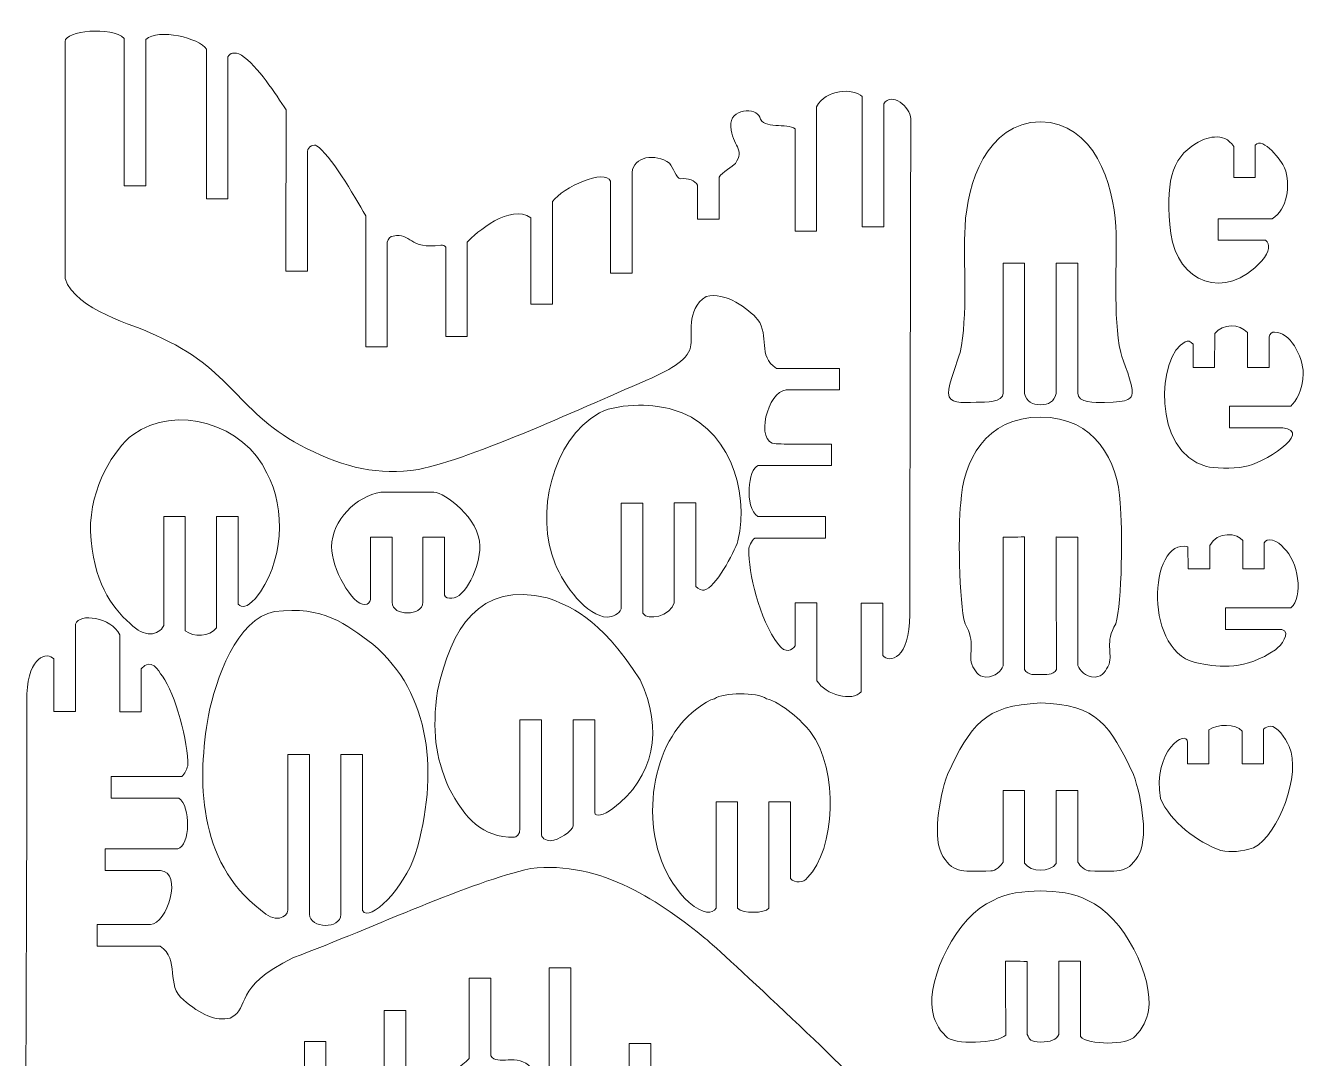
# Model space of a CAD drawing. Header units: centimetres. Extents: x -8.9 to 9.1, y -14.1 to 14.2.
# Drawn here: x -8.89 to 9.05, y -0.2 to 14.18 of the extents above; entities that cross this region are included whole.
import ezdxf

# ---------------------------------------------------------------- set-up
doc = ezdxf.new("R2010")
doc.units = ezdxf.units.CM
doc.header["$MEASUREMENT"] = 0
doc.layers.add('Livello 1', color=7, linetype='Continuous')

msp = doc.modelspace()

# ---------------------------------------------------------------- linework, layer by layer
at = {"layer": 'Livello 1', "color": 250, "lineweight": 20}
for points, knots in [([(-6.07515, 13.74821), (-6.04862, 13.80504), (-5.99391, 13.82257), (-5.88719, 13.774), (-5.88719, 13.774), (-5.65827, 13.61803), (-5.41112, 13.22768), (-5.26415, 13.00995), (-5.26415, 13.00995), (-5.26415, 13.00995), (-5.26898, 10.76293), (-5.26898, 10.76293), (-5.26898, 10.76293), (-5.26898, 10.76293), (-4.96888, 10.76293), (-4.96888, 10.76293), (-4.96888, 10.76293), (-4.96888, 10.76293), (-4.96888, 12.43069), (-4.96888, 12.43069), (-4.96888, 12.43069), (-4.9639, 12.50692), (-4.86565, 12.53486), (-4.8435, 12.51035), (-4.8435, 12.51035), (-4.65653, 12.39844), (-4.32343, 11.82437), (-4.15678, 11.5365), (-4.15678, 11.5365), (-4.15678, 11.5365), (-4.15678, 9.7101), (-4.15678, 9.7101), (-4.15678, 9.7101), (-4.07677, 9.7101), (-3.96187, 9.7101), (-3.85671, 9.7101), (-3.85671, 9.7101), (-3.85671, 10.19672), (-3.85671, 10.68324), (-3.85671, 11.16983), (-3.85671, 11.16983), (-3.84422, 11.21011), (-3.81815, 11.25276), (-3.77377, 11.25365), (-3.77377, 11.25365), (-3.5185, 11.30579), (-3.5602, 11.05912), (-3.11094, 11.12795), (-3.11094, 11.12795), (-3.08003, 11.12658), (-3.05774, 11.11539), (-3.04183, 11.09924), (-3.04183, 11.09924), (-3.04183, 11.09924), (-3.04183, 9.85615), (-3.04183, 9.85615), (-3.04183, 9.85615), (-3.04183, 9.85615), (-2.74175, 9.85615), (-2.74175, 9.85615), (-2.74175, 9.85615), (-2.74175, 9.85615), (-2.74175, 11.16926), (-2.74175, 11.16926), (-2.74175, 11.16926), (-2.62537, 11.30092), (-2.13893, 11.70749), (-1.85759, 11.50888), (-1.85759, 11.50888), (-1.85759, 11.50888), (-1.85759, 10.30383), (-1.85759, 10.30383), (-1.85759, 10.30383), (-1.75613, 10.30383), (-1.65499, 10.30383), (-1.55752, 10.30383), (-1.55752, 10.30383), (-1.55752, 10.30383), (-1.55752, 11.73254), (-1.55752, 11.73254), (-1.55752, 11.73254), (-1.4054, 11.93634), (-0.82554, 12.19743), (-0.74722, 12.01663), (-0.74722, 12.01663), (-0.74722, 12.01663), (-0.74722, 10.7382), (-0.74722, 10.7382), (-0.74722, 10.7382), (-0.74722, 10.7382), (-0.72715, 10.7382), (-0.72715, 10.7382), (-0.72715, 10.7382), (-0.72715, 10.7382), (-0.72715, 10.73661), (-0.72715, 10.73661), (-0.72715, 10.73661), (-0.72715, 10.73661), (-0.44679, 10.73661), (-0.44679, 10.73661), (-0.44679, 10.73661), (-0.44679, 11.20405), (-0.44679, 11.67112), (-0.44679, 12.13869), (-0.44679, 12.13869), (-0.42785, 12.35985), (-0.12496, 12.41323), (0.07239, 12.26771), (0.07239, 12.26771), (0.13353, 12.20717), (0.15847, 12.0571), (0.22952, 12.05163), (0.22952, 12.05163), (0.32956, 12.06359), (0.43377, 12.02581), (0.46316, 11.96054), (0.46316, 11.96054), (0.46316, 11.96054), (0.46316, 11.48807), (0.46316, 11.48807), (0.46316, 11.48807), (0.46316, 11.48807), (0.76327, 11.48807), (0.76327, 11.48807), (0.76327, 11.48807), (0.76327, 11.48807), (0.76327, 12.07237), (0.76327, 12.07237), (0.76327, 12.07237), (0.80267, 12.14141), (0.95821, 12.22597), (0.99003, 12.26481), (0.99003, 12.26481), (1.13266, 12.45743), (0.94745, 12.51133), (0.92583, 12.7769), (0.92583, 12.7769), (0.90445, 13.03972), (1.28788, 13.04216), (1.32972, 12.90955), (1.32972, 12.90955), (1.37689, 12.72963), (1.71139, 12.8355), (1.82217, 12.74551), (1.82217, 12.74551), (1.82217, 12.74551), (1.82217, 11.32307), (1.82217, 11.32307), (1.82217, 11.32307), (1.82217, 11.32307), (2.12224, 11.32307), (2.12224, 11.32307), (2.12224, 11.32307), (2.12224, 11.32307), (2.12224, 13.05193), (2.12224, 13.05193), (2.12224, 13.05193), (2.24229, 13.30713), (2.63938, 13.31292), (2.75579, 13.19548), (2.75579, 13.19548), (2.75579, 13.19548), (2.75579, 11.38213), (2.75579, 11.38213), (2.75579, 11.38213), (2.75579, 11.38213), (3.0559, 11.38213), (3.0559, 11.38213), (3.0559, 11.38213), (3.0559, 11.38213), (3.0559, 13.0931), (3.0559, 13.0931), (3.0559, 13.0931), (3.16131, 13.27189), (3.4315, 13.04893), (3.43306, 12.88658), (3.43306, 12.88658), (3.43306, 12.88658), (3.41782, 5.97845), (3.41782, 5.97845), (3.41782, 5.97845), (3.42353, 5.36025), (3.13341, 5.30137), (3.04161, 5.40904), (3.04161, 5.40904), (3.04161, 5.40904), (3.04161, 6.13844), (3.04161, 6.13844), (3.04161, 6.13844), (2.94157, 6.13844), (2.84155, 6.13844), (2.74151, 6.13844), (2.74151, 6.13844), (2.74151, 6.13844), (2.74151, 4.90432), (2.74151, 4.90432), (2.74151, 4.90432), (2.62022, 4.76483), (2.24765, 4.85757), (2.12513, 5.0601), (2.12513, 5.0601), (2.12513, 5.0601), (2.12513, 6.14352), (2.12513, 6.14352), (2.12513, 6.14352), (2.12513, 6.14352), (1.82506, 6.14352), (1.82506, 6.14352), (1.82506, 6.14352), (1.82506, 6.14352), (1.82506, 5.5445), (1.82506, 5.5445), (1.82506, 5.5445), (1.77839, 5.48181), (1.6891, 5.43338), (1.59223, 5.56161), (1.59223, 5.56161), (1.31367, 5.92335), (1.17669, 6.5689), (1.17669, 6.88499), (1.17669, 6.88499), (1.17792, 6.92453), (1.21278, 7.01209), (1.26157, 7.04585), (1.26157, 7.04585), (1.26157, 7.04585), (2.24606, 7.04585), (2.24606, 7.04585), (2.24606, 7.04585), (2.24606, 7.04585), (2.24606, 7.34593), (2.24606, 7.34593), (2.24606, 7.34593), (2.24606, 7.34593), (1.30401, 7.34593), (1.30401, 7.34593), (1.30401, 7.34593), (1.11023, 7.47857), (1.16896, 8.01818), (1.30831, 8.05533), (1.30831, 8.05533), (1.30831, 8.05533), (2.32837, 8.05533), (2.32837, 8.05533), (2.32837, 8.05533), (2.32837, 8.05533), (2.32837, 8.3554), (2.32837, 8.3554), (2.32837, 8.3554), (2.32837, 8.3554), (1.7835, 8.3554), (1.7835, 8.3554), (1.7835, 8.3554), (1.7835, 8.3554), (1.55716, 8.35713), (1.55716, 8.35713), (1.55716, 8.35713), (1.24597, 8.37149), (1.44829, 9.09987), (1.69545, 9.10872), (1.69545, 9.10872), (1.69545, 9.10872), (2.43956, 9.10872), (2.43956, 9.10872), (2.43956, 9.10872), (2.43956, 9.10872), (2.43956, 9.40879), (2.43956, 9.40879), (2.43956, 9.40879), (2.43956, 9.40879), (1.56192, 9.40879), (1.56192, 9.40879), (1.56192, 9.40879), (1.29289, 9.58765), (1.47119, 9.85675), (1.30083, 10.09124), (1.30083, 10.09124), (1.17951, 10.23525), (0.84617, 10.48752), (0.58501, 10.40994), (0.58501, 10.40994), (0.29023, 10.23359), (0.40534, 9.84709), (0.36858, 9.74446), (0.36858, 9.74446), (0.36989, 9.53971), (0.07112, 9.39063), (-0.16718, 9.28049), (-0.16718, 9.28049), (-1.11344, 8.87345), (-2.65698, 8.1547), (-3.42156, 8.00333), (-3.42156, 8.00333), (-3.98932, 7.91443), (-4.43544, 8.02605), (-4.98013, 8.29564), (-4.98013, 8.29564), (-5.95669, 8.77894), (-5.99306, 9.40026), (-7.08498, 9.87185), (-7.08498, 9.87185), (-7.38191, 10.0257), (-8.18748, 10.20829), (-8.34323, 10.66063), (-8.34323, 10.66063), (-8.34323, 11.80472), (-8.33653, 12.81899), (-8.34323, 13.96305), (-8.34323, 13.96305), (-8.34588, 14.10772), (-7.69444, 14.18198), (-7.51777, 14.0045), (-7.51777, 14.0045), (-7.51777, 14.0045), (-7.51777, 11.95031), (-7.51777, 11.95031), (-7.51777, 11.95031), (-7.41775, 11.95031), (-7.31774, 11.95031), (-7.21769, 11.95031), (-7.21769, 11.95031), (-7.21769, 11.95031), (-7.21769, 13.9911), (-7.21769, 13.9911), (-7.21769, 13.9911), (-7.04607, 14.14903), (-6.46469, 14.01046), (-6.37522, 13.85775), (-6.37522, 13.85775), (-6.37522, 13.85775), (-6.37522, 11.77103), (-6.37522, 11.77103), (-6.37522, 11.77103), (-6.37522, 11.77103), (-6.07515, 11.77103), (-6.07515, 11.77103), (-6.07515, 11.77103), (-6.07515, 11.77103), (-6.07515, 13.74821), (-6.07515, 13.74821)], [0, 0, 0, 0, 0.01176471, 0.01176471, 0.01176471, 0.01176472, 0.02352941, 0.02352941, 0.02352941, 0.02352942, 0.03529412, 0.03529412, 0.03529412, 0.03529413, 0.04705882, 0.04705882, 0.04705882, 0.04705883, 0.05882353, 0.05882353, 0.05882353, 0.05882354, 0.07058824, 0.07058824, 0.07058824, 0.07058825, 0.08235294, 0.08235294, 0.08235294, 0.08235295, 0.09411765, 0.09411765, 0.09411765, 0.09411766, 0.10588235, 0.10588235, 0.10588235, 0.10588236, 0.11764706, 0.11764706, 0.11764706, 0.11764707, 0.12941176, 0.12941176, 0.12941176, 0.12941177, 0.14117647, 0.14117647, 0.14117647, 0.14117648, 0.15294118, 0.15294118, 0.15294118, 0.15294119, 0.16470588, 0.16470588, 0.16470588, 0.16470589, 0.17647059, 0.17647059, 0.17647059, 0.1764706, 0.18823529, 0.18823529, 0.18823529, 0.1882353, 0.2, 0.2, 0.2, 0.20000001, 0.21176471, 0.21176471, 0.21176471, 0.21176472, 0.22352941, 0.22352941, 0.22352941, 0.22352942, 0.23529412, 0.23529412, 0.23529412, 0.23529413, 0.24705882, 0.24705882, 0.24705882, 0.24705883, 0.25882353, 0.25882353, 0.25882353, 0.25882354, 0.27058824, 0.27058824, 0.27058824, 0.27058825, 0.28235294, 0.28235294, 0.28235294, 0.28235295, 0.29411765, 0.29411765, 0.29411765, 0.29411766, 0.30588235, 0.30588235, 0.30588235, 0.30588236, 0.31764706, 0.31764706, 0.31764706, 0.31764707, 0.32941176, 0.32941176, 0.32941176, 0.32941177, 0.34117647, 0.34117647, 0.34117647, 0.34117648, 0.35294118, 0.35294118, 0.35294118, 0.35294119, 0.36470588, 0.36470588, 0.36470588, 0.36470589, 0.37647059, 0.37647059, 0.37647059, 0.3764706, 0.38823529, 0.38823529, 0.38823529, 0.3882353, 0.4, 0.4, 0.4, 0.40000001, 0.41176471, 0.41176471, 0.41176471, 0.41176472, 0.42352941, 0.42352941, 0.42352941, 0.42352942, 0.43529412, 0.43529412, 0.43529412, 0.43529413, 0.44705882, 0.44705882, 0.44705882, 0.44705883, 0.45882353, 0.45882353, 0.45882353, 0.45882354, 0.47058824, 0.47058824, 0.47058824, 0.47058825, 0.48235294, 0.48235294, 0.48235294, 0.48235295, 0.49411765, 0.49411765, 0.49411765, 0.49411766, 0.50588235, 0.50588235, 0.50588235, 0.50588236, 0.51764706, 0.51764706, 0.51764706, 0.51764707, 0.52941176, 0.52941176, 0.52941176, 0.52941177, 0.54117647, 0.54117647, 0.54117647, 0.54117648, 0.55294118, 0.55294118, 0.55294118, 0.55294119, 0.56470588, 0.56470588, 0.56470588, 0.56470589, 0.57647059, 0.57647059, 0.57647059, 0.5764706, 0.58823529, 0.58823529, 0.58823529, 0.5882353, 0.6, 0.6, 0.6, 0.60000001, 0.61176471, 0.61176471, 0.61176471, 0.61176472, 0.62352941, 0.62352941, 0.62352941, 0.62352942, 0.63529412, 0.63529412, 0.63529412, 0.63529413, 0.64705882, 0.64705882, 0.64705882, 0.64705883, 0.65882353, 0.65882353, 0.65882353, 0.65882354, 0.67058824, 0.67058824, 0.67058824, 0.67058825, 0.68235294, 0.68235294, 0.68235294, 0.68235295, 0.69411765, 0.69411765, 0.69411765, 0.69411766, 0.70588235, 0.70588235, 0.70588235, 0.70588236, 0.71764706, 0.71764706, 0.71764706, 0.71764707, 0.72941176, 0.72941176, 0.72941176, 0.72941177, 0.74117647, 0.74117647, 0.74117647, 0.74117648, 0.75294118, 0.75294118, 0.75294118, 0.75294119, 0.76470588, 0.76470588, 0.76470588, 0.76470589, 0.77647059, 0.77647059, 0.77647059, 0.7764706, 0.78823529, 0.78823529, 0.78823529, 0.7882353, 0.8, 0.8, 0.8, 0.80000001, 0.81176471, 0.81176471, 0.81176471, 0.81176472, 0.82352941, 0.82352941, 0.82352941, 0.82352942, 0.83529412, 0.83529412, 0.83529412, 0.83529413, 0.84705882, 0.84705882, 0.84705882, 0.84705883, 0.85882353, 0.85882353, 0.85882353, 0.85882354, 0.87058824, 0.87058824, 0.87058824, 0.87058825, 0.88235294, 0.88235294, 0.88235294, 0.88235295, 0.89411765, 0.89411765, 0.89411765, 0.89411766, 0.90588235, 0.90588235, 0.90588235, 0.90588236, 0.91764706, 0.91764706, 0.91764706, 0.91764707, 0.92941176, 0.92941176, 0.92941176, 0.92941177, 0.94117647, 0.94117647, 0.94117647, 0.94117648, 0.95294118, 0.95294118, 0.95294118, 0.95294119, 0.96470588, 0.96470588, 0.96470588, 0.96470589, 0.97647059, 0.97647059, 0.97647059, 0.9764706, 0.98823529, 0.98823529, 0.98823529, 0.9882353, 1, 1, 1, 1]), ([(5.23734, 12.84464), (5.9884, 12.83303), (6.25665, 11.97783), (6.28639, 11.3882), (6.28639, 11.3882), (6.31366, 10.90923), (6.24201, 10.12769), (6.35589, 9.6309), (6.35589, 9.6309), (6.38478, 9.51258), (6.53373, 9.18619), (6.51517, 9.06247), (6.51517, 9.06247), (6.49958, 8.99777), (6.50106, 8.9371), (6.13047, 8.93512), (6.13047, 8.93512), (5.99323, 8.9245), (5.75931, 8.93448), (5.75931, 9.06413), (5.75931, 9.06413), (5.75931, 9.06413), (5.75931, 10.8749), (5.75931, 10.8749), (5.75931, 10.8749), (5.75931, 10.8749), (5.45821, 10.87628), (5.45821, 10.87628), (5.45821, 10.87628), (5.45821, 10.87628), (5.45821, 9.05817), (5.45821, 9.05817), (5.45821, 9.05817), (5.42399, 8.94553), (5.35453, 8.8991), (5.23734, 8.90383), (5.23734, 8.90383), (5.12014, 8.8991), (5.05202, 8.94553), (5.0178, 9.05817), (5.0178, 9.05817), (5.0178, 9.05817), (5.0178, 10.8767), (5.0178, 10.8767), (5.0178, 10.8767), (5.0178, 10.8767), (4.71861, 10.8749), (4.71861, 10.8749), (4.71861, 10.8749), (4.71861, 10.8749), (4.71861, 9.06413), (4.71861, 9.06413), (4.71861, 9.06413), (4.71861, 8.93448), (4.47925, 8.93748), (4.34421, 8.93946), (4.34421, 8.93946), (4.12305, 8.93276), (3.96861, 8.91328), (3.95947, 9.06247), (3.95947, 9.06247), (3.95245, 9.19674), (4.08986, 9.51258), (4.11879, 9.6309), (4.11879, 9.6309), (4.23263, 10.12769), (4.16101, 10.90923), (4.18828, 11.3882), (4.18828, 11.3882), (4.21802, 11.97783), (4.48624, 12.83303), (5.23734, 12.84464)], [0, 0, 0, 0, 0.05555556, 0.05555556, 0.05555556, 0.05555557, 0.11111111, 0.11111111, 0.11111111, 0.11111112, 0.16666667, 0.16666667, 0.16666667, 0.16666668, 0.22222222, 0.22222222, 0.22222222, 0.22222223, 0.27777778, 0.27777778, 0.27777778, 0.27777779, 0.33333333, 0.33333333, 0.33333333, 0.33333334, 0.38888889, 0.38888889, 0.38888889, 0.3888889, 0.44444444, 0.44444444, 0.44444444, 0.44444445, 0.5, 0.5, 0.5, 0.50000001, 0.55555556, 0.55555556, 0.55555556, 0.55555557, 0.61111111, 0.61111111, 0.61111111, 0.61111112, 0.66666667, 0.66666667, 0.66666667, 0.66666668, 0.72222222, 0.72222222, 0.72222222, 0.72222223, 0.77777778, 0.77777778, 0.77777778, 0.77777779, 0.83333333, 0.83333333, 0.83333333, 0.83333334, 0.88888889, 0.88888889, 0.88888889, 0.8888889, 0.94444444, 0.94444444, 0.94444444, 0.94444445, 1, 1, 1, 1]), ([(7.4107, 12.54629), (7.0497, 12.33558), (6.97639, 11.97963), (7.05439, 11.28815), (7.05439, 11.28815), (7.14336, 10.61191), (7.80824, 10.33131), (8.32125, 10.90687), (8.32125, 10.90687), (8.43827, 11.037), (8.43248, 11.14411), (8.37417, 11.1935), (8.37417, 11.1935), (8.37417, 11.1935), (7.71317, 11.1935), (7.71317, 11.1935), (7.71317, 11.1935), (7.71317, 11.1935), (7.71317, 11.49361), (7.71317, 11.49361), (7.71317, 11.49361), (7.71317, 11.49361), (8.46684, 11.49361), (8.46684, 11.49361), (8.46684, 11.49361), (8.67241, 11.6235), (8.7298, 11.96097), (8.63797, 12.20315), (8.63797, 12.20315), (8.59822, 12.29282), (8.33642, 12.6456), (8.229, 12.52079), (8.229, 12.52079), (8.229, 12.52079), (8.229, 12.06683), (8.229, 12.06683), (8.229, 12.06683), (8.229, 12.06683), (7.92893, 12.06683), (7.92893, 12.06683), (7.92893, 12.06683), (7.92893, 12.06683), (7.92893, 12.50004), (7.92893, 12.50004), (7.92893, 12.50004), (7.79381, 12.71799), (7.52718, 12.61904), (7.4107, 12.54629)], [0, 0, 0, 0, 0.08333333, 0.08333333, 0.08333333, 0.08333334, 0.16666667, 0.16666667, 0.16666667, 0.16666668, 0.25, 0.25, 0.25, 0.25000001, 0.33333333, 0.33333333, 0.33333333, 0.33333334, 0.41666667, 0.41666667, 0.41666667, 0.41666668, 0.5, 0.5, 0.5, 0.50000001, 0.58333333, 0.58333333, 0.58333333, 0.58333334, 0.66666667, 0.66666667, 0.66666667, 0.66666668, 0.75, 0.75, 0.75, 0.75000001, 0.83333333, 0.83333333, 0.83333333, 0.83333334, 0.91666667, 0.91666667, 0.91666667, 0.91666668, 1, 1, 1, 1]), ([(7.66544, 9.89457), (7.66544, 9.89457), (7.66304, 9.42047), (7.66304, 9.42047), (7.66304, 9.42047), (7.55615, 9.42047), (7.46061, 9.42047), (7.36296, 9.42047), (7.36296, 9.42047), (7.36296, 9.42047), (7.36296, 9.74863), (7.36296, 9.74863), (7.36296, 9.74863), (7.32786, 9.7827), (7.285, 9.80514), (7.25526, 9.78076), (7.25526, 9.78076), (6.86791, 9.606), (6.783, 8.23581), (7.55188, 8.04446), (7.55188, 8.04446), (7.64632, 8.018), (7.9054, 8.00477), (8.08217, 8.04333), (8.08217, 8.04333), (8.31871, 8.07381), (9.05051, 8.52484), (8.61127, 8.5822), (8.61127, 8.5822), (8.61127, 8.5822), (7.87241, 8.5822), (7.87241, 8.5822), (7.87241, 8.5822), (7.87241, 8.5822), (7.87241, 8.88227), (7.87241, 8.88227), (7.87241, 8.88227), (7.87241, 8.88227), (8.72331, 8.88227), (8.72331, 8.88227), (8.72331, 8.88227), (8.78956, 8.9523), (8.89712, 9.10347), (8.89712, 9.33637), (8.89712, 9.33637), (8.89712, 9.58589), (8.70052, 9.92568), (8.4993, 9.91253), (8.4993, 9.91253), (8.47051, 9.92519), (8.42331, 9.88635), (8.42331, 9.84793), (8.42331, 9.84793), (8.42331, 9.84793), (8.42331, 9.42047), (8.42331, 9.42047), (8.42331, 9.42047), (8.42331, 9.42047), (8.12324, 9.42047), (8.12324, 9.42047), (8.12324, 9.42047), (8.12324, 9.42047), (8.12324, 9.90752), (8.12324, 9.90752), (8.12324, 9.90752), (8.00544, 10.03212), (7.78132, 10.03653), (7.66544, 9.89457)], [0, 0, 0, 0, 0.05882353, 0.05882353, 0.05882353, 0.05882354, 0.11764706, 0.11764706, 0.11764706, 0.11764707, 0.17647059, 0.17647059, 0.17647059, 0.1764706, 0.23529412, 0.23529412, 0.23529412, 0.23529413, 0.29411765, 0.29411765, 0.29411765, 0.29411766, 0.35294118, 0.35294118, 0.35294118, 0.35294119, 0.41176471, 0.41176471, 0.41176471, 0.41176472, 0.47058824, 0.47058824, 0.47058824, 0.47058825, 0.52941176, 0.52941176, 0.52941176, 0.52941177, 0.58823529, 0.58823529, 0.58823529, 0.5882353, 0.64705882, 0.64705882, 0.64705882, 0.64705883, 0.70588235, 0.70588235, 0.70588235, 0.70588236, 0.76470588, 0.76470588, 0.76470588, 0.76470589, 0.82352941, 0.82352941, 0.82352941, 0.82352942, 0.88235294, 0.88235294, 0.88235294, 0.88235295, 0.94117647, 0.94117647, 0.94117647, 0.94117648, 1, 1, 1, 1]), ([(-5.93132, 6.12528), (-5.88035, 6.06757), (-5.8117, 6.07917), (-5.6938, 6.20204), (-5.6938, 6.20204), (-5.29054, 6.69914), (-5.26934, 7.45691), (-5.53223, 7.95158), (-5.53223, 7.95158), (-5.83897, 8.63028), (-6.80791, 8.9202), (-7.40043, 8.48653), (-7.40043, 8.48653), (-7.65591, 8.28523), (-7.99543, 7.77303), (-7.99021, 7.13662), (-7.99021, 7.13662), (-7.95239, 6.44419), (-7.70237, 6.09476), (-7.43857, 5.85579), (-7.43857, 5.85579), (-7.23858, 5.65189), (-7.04053, 5.68575), (-6.96962, 5.82641), (-6.96962, 5.82641), (-6.96962, 5.82641), (-6.96962, 7.34702), (-6.96962, 7.34702), (-6.96962, 7.34702), (-6.96962, 7.34702), (-6.66951, 7.34702), (-6.66951, 7.34702), (-6.66951, 7.34702), (-6.66951, 7.34702), (-6.66951, 5.7538), (-6.66951, 5.7538), (-6.66951, 5.7538), (-6.55408, 5.66737), (-6.33102, 5.66494), (-6.23242, 5.79741), (-6.23242, 5.79741), (-6.23242, 5.79741), (-6.23242, 7.34769), (-6.23242, 7.34769), (-6.23242, 7.34769), (-6.23242, 7.34769), (-5.93132, 7.34631), (-5.93132, 7.34631), (-5.93132, 7.34631), (-5.93132, 7.34631), (-5.93132, 6.12528), (-5.93132, 6.12528)], [0, 0, 0, 0, 0.07692308, 0.07692308, 0.07692308, 0.07692309, 0.15384615, 0.15384615, 0.15384615, 0.15384616, 0.23076923, 0.23076923, 0.23076923, 0.23076924, 0.30769231, 0.30769231, 0.30769231, 0.30769232, 0.38461538, 0.38461538, 0.38461538, 0.38461539, 0.46153846, 0.46153846, 0.46153846, 0.46153847, 0.53846154, 0.53846154, 0.53846154, 0.53846155, 0.61538462, 0.61538462, 0.61538462, 0.61538463, 0.69230769, 0.69230769, 0.69230769, 0.6923077, 0.76923077, 0.76923077, 0.76923077, 0.76923078, 0.84615385, 0.84615385, 0.84615385, 0.84615386, 0.92307692, 0.92307692, 0.92307692, 0.92307693, 1, 1, 1, 1]), ([(-0.29944, 5.99881), (-0.23149, 5.8874), (0.08915, 5.95972), (0.13892, 6.14613), (0.13892, 6.14613), (0.13892, 6.14613), (0.13892, 7.53858), (0.13892, 7.53858), (0.13892, 7.53858), (0.13892, 7.53858), (0.44002, 7.53494), (0.44002, 7.53494), (0.44002, 7.53494), (0.44002, 7.53494), (0.44002, 6.36975), (0.44002, 6.36975), (0.44002, 6.36975), (0.47441, 6.33896), (0.52945, 6.31539), (0.55809, 6.32033), (0.55809, 6.32033), (0.71222, 6.35914), (0.96597, 6.82632), (1.02693, 7.01012), (1.02693, 7.01012), (1.1902, 7.71557), (0.88621, 8.62993), (0.11151, 8.83811), (0.11151, 8.83811), (-0.10633, 8.90482), (-0.58995, 8.94221), (-0.90357, 8.79175), (-0.90357, 8.79175), (-1.5645, 8.41188), (-1.80351, 7.37475), (-1.51949, 6.68905), (-1.51949, 6.68905), (-1.39358, 6.38281), (-1.07925, 5.95669), (-0.78917, 5.94279), (-0.78917, 5.94279), (-0.7117, 5.95185), (-0.63669, 5.98226), (-0.59951, 6.06139), (-0.59951, 6.06139), (-0.59951, 6.06139), (-0.59951, 7.53477), (-0.59951, 7.53477), (-0.59951, 7.53477), (-0.59951, 7.53477), (-0.29944, 7.53477), (-0.29944, 7.53477), (-0.29944, 7.53477), (-0.29944, 7.53477), (-0.29944, 5.99881), (-0.29944, 5.99881)], [0, 0, 0, 0, 0.07142857, 0.07142857, 0.07142857, 0.07142858, 0.14285714, 0.14285714, 0.14285714, 0.14285715, 0.21428571, 0.21428571, 0.21428571, 0.21428572, 0.28571429, 0.28571429, 0.28571429, 0.2857143, 0.35714286, 0.35714286, 0.35714286, 0.35714287, 0.42857143, 0.42857143, 0.42857143, 0.42857144, 0.5, 0.5, 0.5, 0.50000001, 0.57142857, 0.57142857, 0.57142857, 0.57142858, 0.64285714, 0.64285714, 0.64285714, 0.64285715, 0.71428571, 0.71428571, 0.71428571, 0.71428572, 0.78571429, 0.78571429, 0.78571429, 0.7857143, 0.85714286, 0.85714286, 0.85714286, 0.85714287, 0.92857143, 0.92857143, 0.92857143, 0.92857144, 1, 1, 1, 1]), ([(5.23801, 8.73143), (6.00036, 8.73446), (6.31962, 8.11417), (6.34735, 7.53759), (6.34735, 7.53759), (6.38249, 7.19268), (6.37702, 6.14733), (6.28671, 5.85135), (6.28671, 5.85135), (6.13226, 5.59139), (6.24286, 5.45024), (6.19488, 5.28814), (6.19488, 5.28814), (6.14641, 5.19853), (6.11367, 5.11969), (5.99948, 5.10942), (5.99948, 5.10942), (5.85548, 5.11048), (5.7869, 5.20749), (5.75927, 5.27001), (5.75927, 5.27001), (5.75927, 5.27001), (5.75927, 7.05993), (5.75927, 7.05993), (5.75927, 7.05993), (5.75927, 7.05993), (5.45821, 7.06127), (5.45821, 7.06127), (5.45821, 7.06127), (5.45821, 7.06127), (5.46029, 5.21688), (5.46029, 5.21688), (5.46029, 5.21688), (5.41792, 5.13193), (5.30274, 5.14572), (5.23801, 5.14403), (5.23801, 5.14403), (5.17324, 5.14572), (5.05982, 5.1302), (5.01745, 5.21515), (5.01745, 5.21515), (5.01745, 5.21515), (5.0178, 7.06173), (5.0178, 7.06173), (5.0178, 7.06173), (5.0178, 7.06173), (4.71861, 7.05993), (4.71861, 7.05993), (4.71861, 7.05993), (4.71861, 7.05993), (4.71861, 5.26482), (4.71861, 5.26482), (4.71861, 5.26482), (4.69099, 5.20227), (4.62054, 5.11048), (4.47654, 5.10942), (4.47654, 5.10942), (4.36234, 5.11969), (4.32961, 5.19853), (4.28113, 5.28814), (4.28113, 5.28814), (4.23316, 5.45024), (4.34372, 5.59139), (4.18931, 5.85135), (4.18931, 5.85135), (4.09896, 6.14733), (4.09353, 7.19268), (4.12863, 7.53759), (4.12863, 7.53759), (4.15639, 8.11417), (4.47566, 8.73446), (5.23801, 8.73143)], [0, 0, 0, 0, 0.05555556, 0.05555556, 0.05555556, 0.05555557, 0.11111111, 0.11111111, 0.11111111, 0.11111112, 0.16666667, 0.16666667, 0.16666667, 0.16666668, 0.22222222, 0.22222222, 0.22222222, 0.22222223, 0.27777778, 0.27777778, 0.27777778, 0.27777779, 0.33333333, 0.33333333, 0.33333333, 0.33333334, 0.38888889, 0.38888889, 0.38888889, 0.3888889, 0.44444444, 0.44444444, 0.44444444, 0.44444445, 0.5, 0.5, 0.5, 0.50000001, 0.55555556, 0.55555556, 0.55555556, 0.55555557, 0.61111111, 0.61111111, 0.61111111, 0.61111112, 0.66666667, 0.66666667, 0.66666667, 0.66666668, 0.72222222, 0.72222222, 0.72222222, 0.72222223, 0.77777778, 0.77777778, 0.77777778, 0.77777779, 0.83333333, 0.83333333, 0.83333333, 0.83333334, 0.88888889, 0.88888889, 0.88888889, 0.8888889, 0.94444444, 0.94444444, 0.94444444, 0.94444445, 1, 1, 1, 1]), ([(-3.57551, 7.68625), (-3.57551, 7.68625), (-3.94483, 7.68625), (-3.94483, 7.68625), (-3.94483, 7.68625), (-4.29056, 7.62811), (-4.62767, 7.29548), (-4.63113, 6.92372), (-4.63113, 6.92372), (-4.636, 6.636), (-4.34492, 6.1081), (-4.16733, 6.11981), (-4.16733, 6.11981), (-4.12323, 6.11678), (-4.10147, 6.14909), (-4.08961, 6.18927), (-4.08961, 6.18927), (-4.08961, 6.18927), (-4.08961, 7.05785), (-4.08961, 7.05785), (-4.08961, 7.05785), (-4.08961, 7.05785), (-3.78954, 7.05785), (-3.78954, 7.05785), (-3.78954, 7.05785), (-3.78954, 7.05785), (-3.78954, 6.15375), (-3.78954, 6.15375), (-3.78954, 6.15375), (-3.78383, 6.04576), (-3.68635, 6.00399), (-3.57551, 6.00565), (-3.57551, 6.00565), (-3.46467, 6.00399), (-3.36719, 6.04576), (-3.36151, 6.15375), (-3.36151, 6.15375), (-3.36151, 6.15375), (-3.36151, 7.05785), (-3.36151, 7.05785), (-3.36151, 7.05785), (-3.36151, 7.05785), (-3.06141, 7.05785), (-3.06141, 7.05785), (-3.06141, 7.05785), (-3.06141, 7.05785), (-3.06141, 6.24992), (-3.06141, 6.24992), (-3.06141, 6.24992), (-3.04955, 6.20973), (-3.00182, 6.20779), (-2.95769, 6.21083), (-2.95769, 6.21083), (-2.7801, 6.19912), (-2.56268, 6.64467), (-2.56755, 6.93236), (-2.56755, 6.93236), (-2.57101, 7.32582), (-3.05735, 7.67912), (-3.20619, 7.68625), (-3.20619, 7.68625), (-3.20619, 7.68625), (-3.57551, 7.68625), (-3.57551, 7.68625)], [0, 0, 0, 0, 0.0625, 0.0625, 0.0625, 0.06250001, 0.125, 0.125, 0.125, 0.12500001, 0.1875, 0.1875, 0.1875, 0.18750001, 0.25, 0.25, 0.25, 0.25000001, 0.3125, 0.3125, 0.3125, 0.31250001, 0.375, 0.375, 0.375, 0.37500001, 0.4375, 0.4375, 0.4375, 0.43750001, 0.5, 0.5, 0.5, 0.50000001, 0.5625, 0.5625, 0.5625, 0.56250001, 0.625, 0.625, 0.625, 0.62500001, 0.6875, 0.6875, 0.6875, 0.68750001, 0.75, 0.75, 0.75, 0.75000001, 0.8125, 0.8125, 0.8125, 0.81250001, 0.875, 0.875, 0.875, 0.87500001, 0.9375, 0.9375, 0.9375, 0.93750001, 1, 1, 1, 1]), ([(7.2947, 6.61614), (7.2947, 6.61614), (7.29259, 6.92503), (7.29259, 6.92503), (7.29259, 6.92503), (6.74324, 7.06617), (6.6542, 5.39535), (7.46361, 5.30006), (7.46361, 5.30006), (7.73352, 5.24524), (8.0894, 5.20778), (8.51193, 5.4907), (8.51193, 5.4907), (8.5804, 5.54411), (8.7406, 5.73493), (8.59748, 5.77356), (8.59748, 5.77356), (8.59748, 5.77356), (7.81713, 5.77356), (7.81713, 5.77356), (7.81713, 5.77356), (7.81713, 5.77356), (7.81713, 6.07363), (7.81713, 6.07363), (7.81713, 6.07363), (7.81713, 6.07363), (8.72546, 6.07363), (8.72546, 6.07363), (8.72546, 6.07363), (8.90771, 6.21979), (8.82509, 6.73784), (8.62979, 6.90224), (8.62979, 6.90224), (8.54985, 7.01703), (8.37724, 7.0624), (8.35505, 6.97992), (8.35505, 6.97992), (8.35505, 6.97992), (8.35505, 6.61614), (8.35505, 6.61614), (8.35505, 6.61614), (8.25507, 6.61614), (8.15502, 6.61614), (8.05497, 6.61614), (8.05497, 6.61614), (8.05497, 6.61614), (8.05497, 7.01195), (8.05497, 7.01195), (8.05497, 7.01195), (7.99144, 7.11306), (7.69623, 7.15109), (7.59478, 6.94302), (7.59478, 6.94302), (7.59478, 6.94302), (7.59478, 6.61614), (7.59478, 6.61614), (7.59478, 6.61614), (7.49473, 6.61614), (7.39186, 6.61614), (7.2947, 6.61614)], [0, 0, 0, 0, 0.06666667, 0.06666667, 0.06666667, 0.06666668, 0.13333333, 0.13333333, 0.13333333, 0.13333334, 0.2, 0.2, 0.2, 0.20000001, 0.26666667, 0.26666667, 0.26666667, 0.26666668, 0.33333333, 0.33333333, 0.33333333, 0.33333334, 0.4, 0.4, 0.4, 0.40000001, 0.46666667, 0.46666667, 0.46666667, 0.46666668, 0.53333333, 0.53333333, 0.53333333, 0.53333334, 0.6, 0.6, 0.6, 0.60000001, 0.66666667, 0.66666667, 0.66666667, 0.66666668, 0.73333333, 0.73333333, 0.73333333, 0.73333334, 0.8, 0.8, 0.8, 0.80000001, 0.86666667, 0.86666667, 0.86666667, 0.86666668, 0.93333333, 0.93333333, 0.93333333, 0.93333334, 1, 1, 1, 1]), ([(-1.26686, 3.03636), (-1.26609, 2.96877), (-1.49416, 2.83005), (-1.57434, 2.8334), (-1.57434, 2.8334), (-1.60659, 2.82275), (-1.70872, 2.85492), (-1.70872, 2.91172), (-1.70872, 2.91172), (-1.70872, 2.91172), (-1.70872, 4.51506), (-1.70872, 4.51506), (-1.70872, 4.51506), (-1.70872, 4.51506), (-2.00879, 4.51506), (-2.00879, 4.51506), (-2.00879, 4.51506), (-2.00879, 4.51506), (-2.00879, 3.00055), (-2.00879, 3.00055), (-2.00879, 3.00055), (-2.00879, 2.91416), (-2.06252, 2.87877), (-2.08679, 2.87821), (-2.08679, 2.87821), (-2.54078, 2.87821), (-2.76521, 3.13027), (-3.00387, 3.57643), (-3.00387, 3.57643), (-3.18735, 4.01242), (-3.23684, 4.35151), (-3.15518, 4.91797), (-3.15518, 4.91797), (-2.96951, 5.78834), (-2.58173, 6.44239), (-1.63012, 6.21425), (-1.63012, 6.21425), (-1.33939, 6.10581), (-0.9143, 5.97369), (-0.33383, 5.07047), (-0.33383, 5.07047), (-0.01228, 4.38065), (-0.13751, 3.71313), (-0.71512, 3.27854), (-0.71512, 3.27854), (-0.84124, 3.18583), (-0.96601, 3.15613), (-0.96601, 3.22294), (-0.96601, 3.22294), (-0.96601, 3.22294), (-0.96601, 4.51506), (-0.96601, 4.51506), (-0.96601, 4.51506), (-0.96601, 4.51506), (-1.26609, 4.51506), (-1.26609, 4.51506), (-1.26609, 4.51506), (-1.26609, 4.51506), (-1.26609, 3.31819), (-1.26609, 3.31819), (-1.26609, 3.31819), (-1.26658, 3.22396), (-1.26686, 3.12995), (-1.26686, 3.03636)], [0, 0, 0, 0, 0.0625, 0.0625, 0.0625, 0.06250001, 0.125, 0.125, 0.125, 0.12500001, 0.1875, 0.1875, 0.1875, 0.18750001, 0.25, 0.25, 0.25, 0.25000001, 0.3125, 0.3125, 0.3125, 0.31250001, 0.375, 0.375, 0.375, 0.37500001, 0.4375, 0.4375, 0.4375, 0.43750001, 0.5, 0.5, 0.5, 0.50000001, 0.5625, 0.5625, 0.5625, 0.56250001, 0.625, 0.625, 0.625, 0.62500001, 0.6875, 0.6875, 0.6875, 0.68750001, 0.75, 0.75, 0.75, 0.75000001, 0.8125, 0.8125, 0.8125, 0.81250001, 0.875, 0.875, 0.875, 0.87500001, 0.9375, 0.9375, 0.9375, 0.93750001, 1, 1, 1, 1]), ([(-4.50205, 1.80516), (-4.50451, 1.59184), (-4.93265, 1.60602), (-4.9397, 1.80883), (-4.9397, 1.80883), (-4.9397, 1.80883), (-4.9397, 4.03158), (-4.9397, 4.03158), (-4.9397, 4.03158), (-4.9397, 4.03158), (-5.23977, 4.03158), (-5.23977, 4.03158), (-5.23977, 4.03158), (-5.23977, 4.03158), (-5.23977, 1.86588), (-5.23977, 1.86588), (-5.23977, 1.86588), (-5.24164, 1.76241), (-5.42749, 1.66839), (-5.62144, 1.86877), (-5.62144, 1.86877), (-6.50441, 2.54236), (-6.5024, 3.69623), (-6.34584, 4.57574), (-6.34584, 4.57574), (-6.25186, 5.06148), (-5.95221, 5.9315), (-5.42484, 6.02139), (-5.42484, 6.02139), (-4.74895, 6.10948), (-4.43124, 5.84821), (-4.05825, 5.56701), (-4.05825, 5.56701), (-3.24796, 4.88424), (-3.12727, 3.76047), (-3.46795, 2.63708), (-3.46795, 2.63708), (-3.62268, 2.17068), (-4.10185, 1.68187), (-4.20095, 1.85734), (-4.20095, 1.85734), (-4.20095, 1.85734), (-4.20095, 4.03264), (-4.20095, 4.03264), (-4.20095, 4.03264), (-4.20095, 4.03264), (-4.50205, 4.03401), (-4.50205, 4.03401), (-4.50205, 4.03401), (-4.50205, 4.03401), (-4.50205, 1.80516), (-4.50205, 1.80516)], [0, 0, 0, 0, 0.07692308, 0.07692308, 0.07692308, 0.07692309, 0.15384615, 0.15384615, 0.15384615, 0.15384616, 0.23076923, 0.23076923, 0.23076923, 0.23076924, 0.30769231, 0.30769231, 0.30769231, 0.30769232, 0.38461538, 0.38461538, 0.38461538, 0.38461539, 0.46153846, 0.46153846, 0.46153846, 0.46153847, 0.53846154, 0.53846154, 0.53846154, 0.53846155, 0.61538462, 0.61538462, 0.61538462, 0.61538463, 0.69230769, 0.69230769, 0.69230769, 0.6923077, 0.76923077, 0.76923077, 0.76923077, 0.76923078, 0.84615385, 0.84615385, 0.84615385, 0.84615386, 0.92307692, 0.92307692, 0.92307692, 0.92307693, 1, 1, 1, 1]), ([(-3.59936, -0.60784), (-3.32828, -0.69804), (-2.93151, -0.40298), (-2.71523, -0.20475), (-2.71523, -0.20475), (-2.71523, -0.20475), (-2.71523, 0.91503), (-2.71523, 0.91503), (-2.71523, 0.91503), (-2.71523, 0.91503), (-2.41512, 0.91503), (-2.41512, 0.91503), (-2.41512, 0.91503), (-2.41512, 0.91503), (-2.41512, -0.16362), (-2.41512, -0.16362), (-2.41512, -0.16362), (-2.32851, -0.31538), (-2.03895, -0.11007), (-1.85582, -0.33285), (-1.85582, -0.33285), (-1.84471, -0.36329), (-1.66046, -0.38943), (-1.60027, -0.31595), (-1.60027, -0.31595), (-1.60027, -0.31595), (-1.60027, 1.06105), (-1.60027, 1.06105), (-1.60027, 1.06105), (-1.60027, 1.06105), (-1.3002, 1.06105), (-1.3002, 1.06105), (-1.3002, 1.06105), (-1.3002, 1.06105), (-1.3002, -0.44637), (-1.3002, -0.44637), (-1.3002, -0.44637), (-1.19726, -0.64865), (-0.82338, -1.39753), (-0.61546, -1.47161), (-0.61546, -1.47161), (-0.57588, -1.48745), (-0.49036, -1.46078), (-0.48807, -1.3716), (-0.48807, -1.3716), (-0.48807, -1.3716), (-0.48807, 0.00822), (-0.48807, 0.00822), (-0.48807, 0.00822), (-0.48807, 0.00822), (-0.188, 0.00822), (-0.188, 0.00822), (-0.188, 0.00822), (-0.188, -0.6393), (-0.188, -1.37287), (-0.188, -2.0205), (-0.188, -2.0205), (-0.19826, -2.17784), (0.49805, -2.94157), (0.61817, -2.62555), (0.61817, -2.62555), (0.61817, -2.62555), (0.61817, -0.99984), (0.61817, -0.99984), (0.61817, -0.99984), (0.61817, -0.99984), (0.91828, -0.99984), (0.91828, -0.99984), (0.91828, -0.99984), (0.91828, -0.99984), (0.91828, -2.72232), (0.91828, -2.72232), (0.91828, -2.72232), (0.95179, -2.88738), (1.65915, -3.01103), (1.76075, -2.8182), (1.76075, -2.8182), (1.76075, -2.8182), (1.76075, -1.17916), (1.76075, -1.17916), (1.76075, -1.17916), (1.87, -1.17916), (1.94349, -1.17916), (2.06082, -1.17916), (2.06082, -1.17916), (2.06082, -1.17916), (2.06082, -2.76155), (2.06082, -2.76155), (2.06082, -2.76155), (2.33179, -2.96034), (2.79604, -2.86621), (2.88639, -2.72009), (2.88639, -2.72009), (2.88639, -2.72009), (2.88639, -0.75283), (2.88639, -0.75283), (2.88639, -0.75283), (2.82152, -0.60533), (0.77251, 1.30567), (0.57213, 1.46946), (0.57213, 1.46946), (-0.01708, 1.95107), (-0.8848, 2.5684), (-1.8584, 2.44189), (-1.8584, 2.44189), (-2.70514, 2.25926), (-4.00738, 1.63629), (-5.16195, 1.20258), (-5.16195, 1.20258), (-6.03391, 0.77812), (-5.74058, 0.51541), (-6.04199, 0.36124), (-6.04199, 0.36124), (-6.24759, 0.31048), (-6.4589, 0.41166), (-6.69562, 0.61475), (-6.69562, 0.61475), (-6.94662, 0.80391), (-6.74046, 1.1848), (-7.0189, 1.36236), (-7.0189, 1.36236), (-7.0189, 1.36236), (-7.89654, 1.36236), (-7.89654, 1.36236), (-7.89654, 1.36236), (-7.89654, 1.36236), (-7.89654, 1.66243), (-7.89654, 1.66243), (-7.89654, 1.66243), (-7.89654, 1.66243), (-7.15243, 1.66243), (-7.15243, 1.66243), (-7.15243, 1.66243), (-6.92284, 1.66575), (-6.69791, 2.3961), (-7.01411, 2.41406), (-7.01411, 2.41406), (-7.01411, 2.41406), (-7.78535, 2.41575), (-7.78535, 2.41575), (-7.78535, 2.41575), (-7.78535, 2.52056), (-7.78535, 2.62198), (-7.78535, 2.71586), (-7.78535, 2.71586), (-7.78535, 2.71586), (-6.7746, 2.71586), (-6.7746, 2.71586), (-6.7746, 2.71586), (-6.60125, 2.76497), (-6.58379, 3.30651), (-6.76095, 3.42522), (-6.76095, 3.42522), (-6.76095, 3.42522), (-7.70304, 3.42522), (-7.70304, 3.42522), (-7.70304, 3.42522), (-7.70304, 3.42522), (-7.70304, 3.7253), (-7.70304, 3.7253), (-7.70304, 3.7253), (-7.70304, 3.7253), (-6.71851, 3.7253), (-6.71851, 3.7253), (-6.71851, 3.7253), (-6.67212, 3.76396), (-6.64944, 3.81984), (-6.63483, 3.87396), (-6.63483, 3.87396), (-6.62478, 4.19753), (-6.80727, 4.88576), (-6.98747, 5.12134), (-6.98747, 5.12134), (-7.04921, 5.20954), (-7.1379, 5.38226), (-7.28204, 5.22665), (-7.28204, 5.22665), (-7.28204, 5.22665), (-7.28204, 4.62767), (-7.28204, 4.62767), (-7.28204, 4.62767), (-7.28204, 4.62767), (-7.58211, 4.62767), (-7.58211, 4.62767), (-7.58211, 4.62767), (-7.58211, 4.62767), (-7.58211, 5.70022), (-7.58211, 5.70022), (-7.58211, 5.70022), (-7.70216, 5.94632), (-8.14645, 6.00544), (-8.19849, 5.84838), (-8.19849, 5.84838), (-8.19849, 5.45042), (-8.19849, 5.03082), (-8.19849, 4.63275), (-8.19849, 4.63275), (-8.19849, 4.63275), (-8.49856, 4.63275), (-8.49856, 4.63275), (-8.49856, 4.63275), (-8.49856, 4.63275), (-8.49856, 5.36215), (-8.49856, 5.36215), (-8.49856, 5.36215), (-8.59025, 5.46428), (-8.85412, 5.4071), (-8.87363, 4.87648), (-8.87363, 4.87648), (-8.87363, 2.43699), (-8.89, 0.32403), (-8.89, -2.11543), (-8.89, -2.11543), (-8.88605, -2.27058), (-8.62344, -2.5068), (-8.51285, -2.32195), (-8.51285, -2.32195), (-8.51285, -2.32195), (-8.51288, -0.61094), (-8.51288, -0.61094), (-8.51288, -0.61094), (-8.51288, -0.61094), (-8.21277, -0.61094), (-8.21277, -0.61094), (-8.21277, -0.61094), (-8.21277, -0.61094), (-8.21277, -2.42429), (-8.21277, -2.42429), (-8.21277, -2.42429), (-8.18826, -2.48902), (-7.72964, -2.59415), (-7.57922, -2.28074), (-7.57922, -2.28074), (-7.57922, -2.28074), (-7.57922, -0.55189), (-7.57922, -0.55189), (-7.57922, -0.55189), (-7.57922, -0.55189), (-7.27911, -0.55189), (-7.27911, -0.55189), (-7.27911, -0.55189), (-7.27911, -0.55189), (-7.27911, -1.97432), (-7.27911, -1.97432), (-7.27911, -1.97432), (-7.20983, -2.06347), (-6.90616, -1.95986), (-6.80032, -2.10517), (-6.80032, -2.10517), (-6.74726, -2.31923), (-6.34647, -2.2316), (-6.38281, -2.00572), (-6.38281, -2.00572), (-6.39473, -1.93153), (-6.41467, -1.83205), (-6.46487, -1.74745), (-6.46487, -1.74745), (-6.50663, -1.6613), (-6.51464, -1.59082), (-6.46924, -1.52686), (-6.46924, -1.52686), (-6.42976, -1.44815), (-6.21993, -1.3511), (-6.22021, -1.30119), (-6.22021, -1.30119), (-6.22021, -1.30119), (-6.22021, -0.71688), (-6.22021, -0.71688), (-6.22021, -0.71688), (-6.22021, -0.71688), (-5.92014, -0.71688), (-5.92014, -0.71688), (-5.92014, -0.71688), (-5.92014, -0.71688), (-5.92014, -1.18939), (-5.92014, -1.18939), (-5.92014, -1.18939), (-5.92113, -1.23885), (-5.7772, -1.29921), (-5.68646, -1.28044), (-5.68646, -1.28044), (-5.63259, -1.26524), (-5.59322, -1.41863), (-5.52937, -1.49655), (-5.52937, -1.49655), (-5.34152, -1.62486), (-5.06413, -1.6311), (-5.01015, -1.34313), (-5.01015, -1.34313), (-5.01015, -1.34313), (-5.01015, 0.03457), (-5.01015, 0.03457), (-5.01015, 0.03457), (-5.01015, 0.03457), (-4.70973, 0.03295), (-4.70973, 0.03295), (-4.70973, 0.03295), (-4.70973, 0.03295), (-4.70973, -1.10296), (-4.70973, -1.10296), (-4.70973, -1.10296), (-4.63705, -1.34384), (-3.98766, -0.91373), (-3.89943, -0.81495), (-3.89943, -0.81495), (-3.89943, -0.81495), (-3.89943, 0.46732), (-3.89943, 0.46732), (-3.89943, 0.46732), (-3.89943, 0.46732), (-3.59936, 0.46732), (-3.59936, 0.46732), (-3.59936, 0.46732), (-3.59936, 0.46732), (-3.59936, -0.60784), (-3.59936, -0.60784)], [0, 0, 0, 0, 0.01265823, 0.01265823, 0.01265823, 0.01265824, 0.02531646, 0.02531646, 0.02531646, 0.02531647, 0.03797468, 0.03797468, 0.03797468, 0.03797469, 0.05063291, 0.05063291, 0.05063291, 0.05063292, 0.06329114, 0.06329114, 0.06329114, 0.06329115, 0.07594937, 0.07594937, 0.07594937, 0.07594938, 0.08860759, 0.08860759, 0.08860759, 0.0886076, 0.10126582, 0.10126582, 0.10126582, 0.10126583, 0.11392405, 0.11392405, 0.11392405, 0.11392406, 0.12658228, 0.12658228, 0.12658228, 0.12658229, 0.13924051, 0.13924051, 0.13924051, 0.13924052, 0.15189873, 0.15189873, 0.15189873, 0.15189874, 0.16455696, 0.16455696, 0.16455696, 0.16455697, 0.17721519, 0.17721519, 0.17721519, 0.1772152, 0.18987342, 0.18987342, 0.18987342, 0.18987343, 0.20253165, 0.20253165, 0.20253165, 0.20253166, 0.21518987, 0.21518987, 0.21518987, 0.21518988, 0.2278481, 0.2278481, 0.2278481, 0.22784811, 0.24050633, 0.24050633, 0.24050633, 0.24050634, 0.25316456, 0.25316456, 0.25316456, 0.25316457, 0.26582278, 0.26582278, 0.26582278, 0.26582279, 0.27848101, 0.27848101, 0.27848101, 0.27848102, 0.29113924, 0.29113924, 0.29113924, 0.29113925, 0.30379747, 0.30379747, 0.30379747, 0.30379748, 0.3164557, 0.3164557, 0.3164557, 0.31645571, 0.32911392, 0.32911392, 0.32911392, 0.32911393, 0.34177215, 0.34177215, 0.34177215, 0.34177216, 0.35443038, 0.35443038, 0.35443038, 0.35443039, 0.36708861, 0.36708861, 0.36708861, 0.36708862, 0.37974684, 0.37974684, 0.37974684, 0.37974685, 0.39240506, 0.39240506, 0.39240506, 0.39240507, 0.40506329, 0.40506329, 0.40506329, 0.4050633, 0.41772152, 0.41772152, 0.41772152, 0.41772153, 0.43037975, 0.43037975, 0.43037975, 0.43037976, 0.44303797, 0.44303797, 0.44303797, 0.44303798, 0.4556962, 0.4556962, 0.4556962, 0.45569621, 0.46835443, 0.46835443, 0.46835443, 0.46835444, 0.48101266, 0.48101266, 0.48101266, 0.48101267, 0.49367089, 0.49367089, 0.49367089, 0.4936709, 0.50632911, 0.50632911, 0.50632911, 0.50632912, 0.51898734, 0.51898734, 0.51898734, 0.51898735, 0.53164557, 0.53164557, 0.53164557, 0.53164558, 0.5443038, 0.5443038, 0.5443038, 0.54430381, 0.55696203, 0.55696203, 0.55696203, 0.55696204, 0.56962025, 0.56962025, 0.56962025, 0.56962026, 0.58227848, 0.58227848, 0.58227848, 0.58227849, 0.59493671, 0.59493671, 0.59493671, 0.59493672, 0.60759494, 0.60759494, 0.60759494, 0.60759495, 0.62025316, 0.62025316, 0.62025316, 0.62025317, 0.63291139, 0.63291139, 0.63291139, 0.6329114, 0.64556962, 0.64556962, 0.64556962, 0.64556963, 0.65822785, 0.65822785, 0.65822785, 0.65822786, 0.67088608, 0.67088608, 0.67088608, 0.67088609, 0.6835443, 0.6835443, 0.6835443, 0.68354431, 0.69620253, 0.69620253, 0.69620253, 0.69620254, 0.70886076, 0.70886076, 0.70886076, 0.70886077, 0.72151899, 0.72151899, 0.72151899, 0.721519, 0.73417722, 0.73417722, 0.73417722, 0.73417723, 0.74683544, 0.74683544, 0.74683544, 0.74683545, 0.75949367, 0.75949367, 0.75949367, 0.75949368, 0.7721519, 0.7721519, 0.7721519, 0.77215191, 0.78481013, 0.78481013, 0.78481013, 0.78481014, 0.79746835, 0.79746835, 0.79746835, 0.79746836, 0.81012658, 0.81012658, 0.81012658, 0.81012659, 0.82278481, 0.82278481, 0.82278481, 0.82278482, 0.83544304, 0.83544304, 0.83544304, 0.83544305, 0.84810127, 0.84810127, 0.84810127, 0.84810128, 0.86075949, 0.86075949, 0.86075949, 0.8607595, 0.87341772, 0.87341772, 0.87341772, 0.87341773, 0.88607595, 0.88607595, 0.88607595, 0.88607596, 0.89873418, 0.89873418, 0.89873418, 0.89873419, 0.91139241, 0.91139241, 0.91139241, 0.91139242, 0.92405063, 0.92405063, 0.92405063, 0.92405064, 0.93670886, 0.93670886, 0.93670886, 0.93670887, 0.94936709, 0.94936709, 0.94936709, 0.9493671, 0.96202532, 0.96202532, 0.96202532, 0.96202533, 0.97468354, 0.97468354, 0.97468354, 0.97468355, 0.98734177, 0.98734177, 0.98734177, 0.98734178, 1, 1, 1, 1]), ([(1.45771, 1.89008), (1.39231, 1.81561), (1.09523, 1.81388), (1.02083, 1.88951), (1.02083, 1.88951), (1.02083, 1.88951), (1.02083, 3.37375), (1.02083, 3.37375), (1.02083, 3.37375), (1.02083, 3.37375), (0.72076, 3.37375), (0.72076, 3.37375), (0.72076, 3.37375), (0.72076, 3.37375), (0.72076, 1.89343), (0.72076, 1.89343), (0.72076, 1.89343), (0.66929, 1.80986), (0.54846, 1.80347), (0.34533, 1.96917), (0.34533, 1.96917), (-0.35356, 2.62421), (-0.27252, 3.8778), (0.24091, 4.46602), (0.24091, 4.46602), (0.3121, 4.57595), (0.58628, 4.78169), (0.69843, 4.80917), (0.69843, 4.80917), (0.82705, 4.89578), (1.28838, 4.90343), (1.42282, 4.80917), (1.42282, 4.80917), (1.63745, 4.75569), (1.9255, 4.48927), (2.03285, 4.35165), (2.03285, 4.35165), (2.44468, 3.80104), (2.3762, 2.71378), (1.99591, 2.31666), (1.99591, 2.31666), (1.9456, 2.23827), (1.8155, 2.23848), (1.75778, 2.30572), (1.75778, 2.30572), (1.75778, 2.30572), (1.75778, 3.37375), (1.75778, 3.37375), (1.75778, 3.37375), (1.75778, 3.37375), (1.45771, 3.37375), (1.45771, 3.37375), (1.45771, 3.37375), (1.45771, 3.37375), (1.45771, 1.89008), (1.45771, 1.89008)], [0, 0, 0, 0, 0.07142857, 0.07142857, 0.07142857, 0.07142858, 0.14285714, 0.14285714, 0.14285714, 0.14285715, 0.21428571, 0.21428571, 0.21428571, 0.21428572, 0.28571429, 0.28571429, 0.28571429, 0.2857143, 0.35714286, 0.35714286, 0.35714286, 0.35714287, 0.42857143, 0.42857143, 0.42857143, 0.42857144, 0.5, 0.5, 0.5, 0.50000001, 0.57142857, 0.57142857, 0.57142857, 0.57142858, 0.64285714, 0.64285714, 0.64285714, 0.64285715, 0.71428571, 0.71428571, 0.71428571, 0.71428572, 0.78571429, 0.78571429, 0.78571429, 0.7857143, 0.85714286, 0.85714286, 0.85714286, 0.85714287, 0.92857143, 0.92857143, 0.92857143, 0.92857144, 1, 1, 1, 1]), ([(5.45821, 2.51428), (5.45821, 2.51428), (5.45821, 3.53102), (5.45821, 3.53102), (5.45821, 3.53102), (5.45821, 3.53102), (5.75931, 3.52968), (5.75931, 3.52968), (5.75931, 3.52968), (5.75931, 3.52968), (5.75931, 2.53139), (5.75931, 2.53139), (5.75931, 2.53139), (5.78591, 2.48232), (5.86101, 2.41145), (5.93069, 2.40944), (5.93069, 2.40944), (6.30213, 2.40944), (6.43541, 2.36019), (6.59553, 2.61137), (6.59553, 2.61137), (6.74349, 2.85168), (6.65505, 3.40124), (6.53355, 3.75504), (6.53355, 3.75504), (6.20321, 4.44394), (6.03433, 4.72754), (5.23801, 4.7492), (5.23801, 4.7492), (4.4486, 4.71364), (4.27281, 4.44394), (3.94247, 3.75504), (3.94247, 3.75504), (3.82101, 3.40124), (3.73256, 2.85168), (3.88052, 2.61137), (3.88052, 2.61137), (4.04064, 2.36019), (4.17389, 2.40944), (4.54536, 2.40944), (4.54536, 2.40944), (4.61504, 2.41145), (4.69201, 2.48408), (4.71865, 2.53312), (4.71865, 2.53312), (4.71865, 2.53312), (4.71865, 3.52968), (4.71865, 3.52968), (4.71865, 3.52968), (4.71865, 3.52968), (5.01784, 3.53145), (5.01784, 3.53145), (5.01784, 3.53145), (5.01784, 3.53145), (5.01784, 2.51774), (5.01784, 2.51774), (5.01784, 2.51774), (5.10109, 2.3888), (5.37496, 2.38534), (5.45821, 2.51428)], [0, 0, 0, 0, 0.06666667, 0.06666667, 0.06666667, 0.06666668, 0.13333333, 0.13333333, 0.13333333, 0.13333334, 0.2, 0.2, 0.2, 0.20000001, 0.26666667, 0.26666667, 0.26666667, 0.26666668, 0.33333333, 0.33333333, 0.33333333, 0.33333334, 0.4, 0.4, 0.4, 0.40000001, 0.46666667, 0.46666667, 0.46666667, 0.46666668, 0.53333333, 0.53333333, 0.53333333, 0.53333334, 0.6, 0.6, 0.6, 0.60000001, 0.66666667, 0.66666667, 0.66666667, 0.66666668, 0.73333333, 0.73333333, 0.73333333, 0.73333334, 0.8, 0.8, 0.8, 0.80000001, 0.86666667, 0.86666667, 0.86666667, 0.86666668, 0.93333333, 0.93333333, 0.93333333, 0.93333334, 1, 1, 1, 1]), ([(7.28486, 4.19992), (7.28486, 4.39755), (6.79242, 4.08481), (6.91056, 3.41824), (6.91056, 3.41824), (7.04568, 3.0909), (7.42742, 2.8152), (7.74936, 2.69385), (7.74936, 2.69385), (7.9085, 2.66636), (8.02742, 2.67642), (8.20684, 2.73198), (8.20684, 2.73198), (8.56135, 2.91924), (8.87038, 3.7634), (8.70253, 4.14263), (8.70253, 4.14263), (8.64651, 4.26417), (8.53549, 4.43131), (8.43922, 4.42507), (8.43922, 4.42507), (8.40719, 4.42486), (8.37272, 4.40852), (8.3452, 4.38672), (8.3452, 4.38672), (8.3452, 4.38672), (8.3452, 3.90398), (8.3452, 3.90398), (8.3452, 3.90398), (8.25218, 3.90398), (8.14518, 3.90398), (8.04513, 3.90398), (8.04513, 3.90398), (8.04513, 3.90398), (8.04513, 4.35758), (8.04513, 4.35758), (8.04513, 4.35758), (7.96547, 4.46303), (7.70061, 4.45802), (7.58493, 4.37399), (7.58493, 4.37399), (7.58493, 4.37399), (7.58493, 3.90398), (7.58493, 3.90398), (7.58493, 3.90398), (7.58493, 3.90398), (7.28486, 3.90398), (7.28486, 3.90398), (7.28486, 3.90398), (7.28486, 3.90398), (7.28486, 4.19992), (7.28486, 4.19992)], [0, 0, 0, 0, 0.07692308, 0.07692308, 0.07692308, 0.07692309, 0.15384615, 0.15384615, 0.15384615, 0.15384616, 0.23076923, 0.23076923, 0.23076923, 0.23076924, 0.30769231, 0.30769231, 0.30769231, 0.30769232, 0.38461538, 0.38461538, 0.38461538, 0.38461539, 0.46153846, 0.46153846, 0.46153846, 0.46153847, 0.53846154, 0.53846154, 0.53846154, 0.53846155, 0.61538462, 0.61538462, 0.61538462, 0.61538463, 0.69230769, 0.69230769, 0.69230769, 0.6923077, 0.76923077, 0.76923077, 0.76923077, 0.76923078, 0.84615385, 0.84615385, 0.84615385, 0.84615386, 0.92307692, 0.92307692, 0.92307692, 0.92307693, 1, 1, 1, 1]), ([(5.23801, 0.02533), (5.37813, 0.02681), (5.46477, 0.06191), (5.49494, 0.13321), (5.49494, 0.13321), (5.49494, 0.13321), (5.49494, 1.15528), (5.49494, 1.15528), (5.49494, 1.15528), (5.49494, 1.15528), (5.79504, 1.15528), (5.79504, 1.15528), (5.79504, 1.15528), (5.79504, 1.15528), (5.79504, 0.10223), (5.79504, 0.10223), (5.79504, 0.10223), (5.90031, -0.01351), (6.45456, -0.0229), (6.55644, 0.11035), (6.55644, 0.11035), (6.66143, 0.20775), (6.7243, 0.34389), (6.74091, 0.46401), (6.74091, 0.46401), (6.81898, 0.92149), (6.40295, 1.78206), (5.89619, 2), (5.89619, 2), (5.7145, 2.09945), (5.46315, 2.13148), (5.23801, 2.13106), (5.23801, 2.13106), (5.01287, 2.13148), (4.76151, 2.09945), (4.57983, 2), (4.57983, 2), (4.07307, 1.78206), (3.65703, 0.92149), (3.73507, 0.46401), (3.73507, 0.46401), (3.75172, 0.34389), (3.81455, 0.20775), (3.91957, 0.11035), (3.91957, 0.11035), (4.02145, -0.0229), (4.65032, 0.00871), (4.75558, 0.12446), (4.75558, 0.12446), (4.75558, 0.12446), (4.75149, 1.15422), (4.75149, 1.15422), (4.75149, 1.15422), (4.75149, 1.15422), (5.0516, 1.14953), (5.0516, 1.14953), (5.0516, 1.14953), (5.0516, 1.14953), (5.05562, 0.13416), (5.05562, 0.13416), (5.05562, 0.13416), (5.08578, 0.06286), (5.09788, 0.02681), (5.23801, 0.02533)], [0, 0, 0, 0, 0.0625, 0.0625, 0.0625, 0.06250001, 0.125, 0.125, 0.125, 0.12500001, 0.1875, 0.1875, 0.1875, 0.18750001, 0.25, 0.25, 0.25, 0.25000001, 0.3125, 0.3125, 0.3125, 0.31250001, 0.375, 0.375, 0.375, 0.37500001, 0.4375, 0.4375, 0.4375, 0.43750001, 0.5, 0.5, 0.5, 0.50000001, 0.5625, 0.5625, 0.5625, 0.56250001, 0.625, 0.625, 0.625, 0.62500001, 0.6875, 0.6875, 0.6875, 0.68750001, 0.75, 0.75, 0.75, 0.75000001, 0.8125, 0.8125, 0.8125, 0.81250001, 0.875, 0.875, 0.875, 0.87500001, 0.9375, 0.9375, 0.9375, 0.93750001, 1, 1, 1, 1])]:
    msp.add_open_spline(points, degree=3, knots=knots, dxfattribs=at)

doc.saveas('drawing.dxf')
